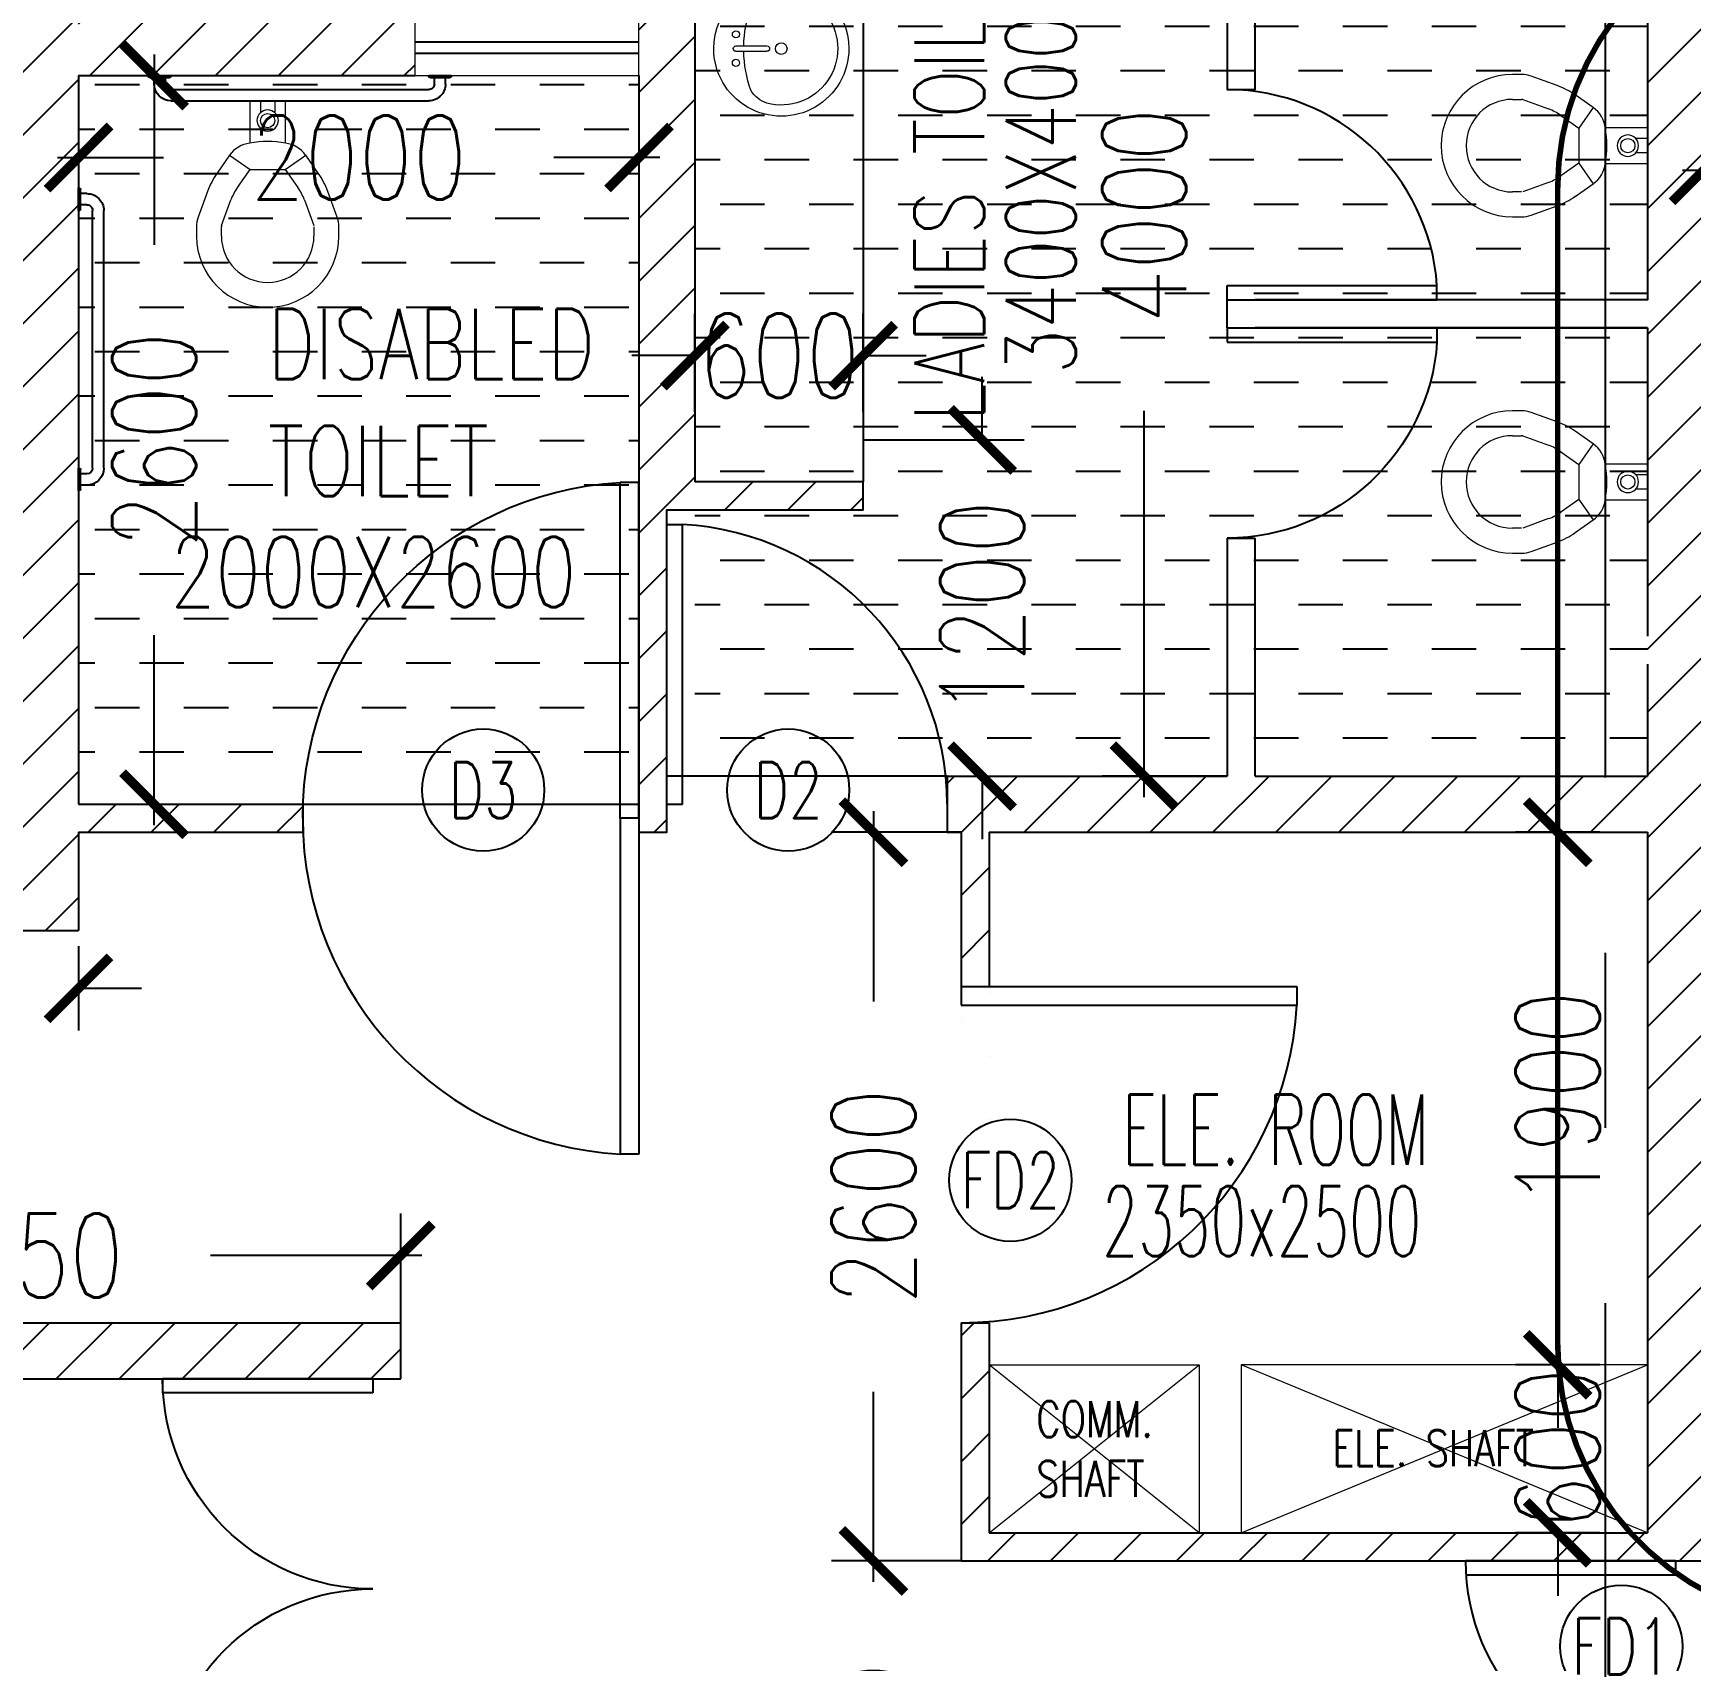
# Model space of a CAD drawing. Header units: millimetres. Extents: x -2076597 to 16308595, y -4402071 to 17875273.
# Drawn here: x -2029560 to -2023644, y -4206467 to -4200659 of the extents above; entities that cross this region are included whole.
import ezdxf
from ezdxf.enums import TextEntityAlignment as Align
from ezdxf.lldxf.tags import DXFTag

# ---------------------------------------------------------------- set-up
doc = ezdxf.new("R2010")
doc.units = ezdxf.units.MM
for name, pattern in [('CENTER', [50.8, 31.75, -6.35, 6.35, -6.35]), ('CENTER2', [1.125, 0.75, -0.125, 0.125, -0.125]), ('DASHDOT', [1, 0.5, -0.25, 0, -0.25])]:
    doc.linetypes.add(name, pattern=pattern)
for name, color, linetype, lineweight in [('A- GLAZING', 5, 'Continuous', 9), ('A- LIGHT LINE', 8, 'Continuous', 9), ('A- SHAFT', 8, 'Continuous', 9), ('P-SANR-FIXT', 6, 'Continuous', 9)]:
    doc.layers.add(name, color=color, linetype=linetype, lineweight=lineweight)
for name, color, linetype in [('A-DIMS', 4, 'Continuous'), ('a-door', 1, 'Continuous'), ('A-GRID', 8, 'CENTER'), ('A-PARAPET WALL', 4, 'Continuous'), ('a-ref', 5, 'Continuous'), ('A-SCHED', 1, 'Continuous'), ('A-SLAB SINING', 252, 'Continuous'), ('A-SLABS', 1, 'Continuous'), ('A-TXTROOM', 3, 'Continuous'), ('A-WALL', 2, 'Continuous'), ('A-WALL HATCH', 8, 'Continuous'), ('EQUIP', 3, 'Continuous'), ('S-GRID', 252, 'CENTER2')]:
    doc.layers.add(name, color=color, linetype=linetype)
doc.styles.add('ROMANS', font='romans.shx', dxfattribs={"width": 0.75})
tags = doc.linetypes.add('DASHEDX2', pattern=[1.5, 1, -0.5]).pattern_tags.tags
tags[6:7] = [DXFTag(74, 4), DXFTag(75, 0), DXFTag(340, '0'), DXFTag(46, 1.0), DXFTag(50, 0.0), DXFTag(44, 0.0), DXFTag(45, 0.0)]
tags[4:5] = [DXFTag(74, 4), DXFTag(75, 0), DXFTag(340, '0'), DXFTag(46, 1.0), DXFTag(50, 0.0), DXFTag(44, 0.0), DXFTag(45, 0.0)]
doc.dimstyles.new('DIMM-100', dxfattribs={"dimscale": 150, "dimtxt": 2, "dimasz": 1.5, "dimexe": 1, "dimexo": 0, "dimgap": 2, "dimtad": 0, "dimtoh": 1, "dimdec": 0, "dimzin": 0, "dimdsep": 46, "dimtxsty": 'ROMANS', "dimblk": 'ARCHTICK', "dimcen": 1.5, "dimdle": 0.5, "dimclrd": 8, "dimclre": 8, "dimclrt": 256, "dimazin": 0, "dimtfac": 1, "dimtdec": 0, "dimtix": 1, "dimtofl": 0, "dimtmove": 2, "dimatfit": 3, "dimldrblk": 'DOT', "dimfxl": 0, "dimtolj": 1, "dimtzin": 0, "dimarcsym": 0})
pattern_1 = [(45, (1802100.65, 14138502.7), (-112.2532015, 112.2532015), [])]

# ---------------------------------------------------------------- blocks, each defined once
blk = doc.blocks.new('shafts')
at = {"layer": 'A- SHAFT'}
for p, q in [((715221.7, -984920.4), (714471.7, -984320.4)), ((714471.7, -984920.4), (715221.7, -984320.4)), ((715371.7, -984920.4), (716821.7, -984320.4)), ((716821.7, -984920.4), (715371.7, -984320.4))]:
    blk.add_line(p, q, dxfattribs=at)
for points in [[(715221.7, -984920.4), (714471.7, -984920.4), (714471.7, -984320.4), (715221.7, -984320.4)], [(715371.7, -984920.4), (716821.7, -984920.4), (716821.7, -984320.4), (715371.7, -984320.4)]]:
    blk.add_lwpolyline(points, close=True, dxfattribs=at)
at = {"layer": 'A-TXTROOM', "char_height": 128, "width": 1088.756, "attachment_point": 1, "style": 'ROMANS'}
for s, insert in [('COMM.\\PSHAFT', (714640.3, -984450.3, 0)), ('ELE. SHAFT', (715696.8, -984554.1, 0))]:
    blk.add_mtext(s, dxfattribs=dict(at, insert=insert))
blk = doc.blocks.new('04 TYPICALGriDColumn&Core$0$grab rail')
at = {"layer": 'EQUIP'}
for p, q in [((0, 40), (0, -40)), ((2, 40), (0, 40)), ((2, 40), (2, -40)), ((7, 35), (7, -35)), ((30, 20), (7, 20)), ((2, -40), (0, -40)), ((30, -20), (7, -20)), ((50, -40), (50, -960)), ((90, -40), (90, -960)), ((2, -960), (0, -960)), ((0, -960), (0, -1040)), ((2, -960), (2, -1040)), ((7, -965), (7, -1035)), ((30, -980), (7, -980)), ((2, -1040), (0, -1040)), ((30, -1020), (7, -1020))]:
    blk.add_line(p, q, dxfattribs=at)
for centre, radius, start, end in [((2, 35), 5, 0, 90), ((30, -40), 60, 0, 90), ((2, -35), 5, 270, 0), ((30, -40), 20, 0, 90), ((2, -965), 5, 0, 90), ((30, -960), 20, 270, 0), ((30, -960), 60, 270, 0), ((2, -1035), 5, 270, 0)]:
    blk.add_arc(centre, radius, start, end, dxfattribs=at)
blk = doc.blocks.new('Toilet-Commercial-Wall-3D - 15_ Seat Height-439075-0_ ground floor')
at = {"layer": 'P-SANR-FIXT'}
for p, q in [((150.9, 582.6), (150.9, 549.7)), ((239.8, 549.7), (239.8, 582.6)), ((274, 453.6), (240.6, 545.4)), ((569.2, 545.4), (535.8, 453.6)), ((570, 582.6), (570, 549.7)), ((658.9, 549.7), (658.9, 582.6)), ((157, 515), (190.4, 423.2)), ((619.4, 423.2), (652.8, 515)), ((224.1, 358.5), (269.2, 294)), ((342.1, 345), (296.9, 409.5)), ((512.9, 409.5), (467.8, 345)), ((540.6, 294), (585.7, 358.5)), ((342.1, 345), (269.2, 294)), ((467.8, 345), (342.1, 345)), ((540.6, 294), (467.8, 345)), ((341.4, 251.3), (341.4, 100)), ((468.4, 100), (468.4, 251.3)), ((379.5, 100), (379.5, 142.1)), ((430.3, 100), (430.3, 142.1))]:
    blk.add_line(p, q, dxfattribs=at)
blk.add_circle((404.9, 170.6), 25.3, dxfattribs=at)
for centre, radius, start, end in [((404.9, 582.6), 254, 90, 180), ((404.9, 582.6), 254, 0, 90), ((404.9, 582.6), 165.1, 90, 180), ((404.9, 582.6), 165.1, 0, 90), ((252.5, 549.7), 101.6, 180, 200), ((557.3, 549.7), 12.7, 340, 0), ((557.3, 549.7), 101.6, 340, 0), ((453, 518.7), 279.4, 200, 215), ((453, 518.7), 190.5, 200, 215), ((356.8, 518.7), 190.5, 325, 340), ((356.8, 518.7), 279.4, 325, 340), ((352.5, 352.3), 101.6, 215, 263.75488), ((404.9, 565.6), 320.6, 258.5767, 281.4233), ((457.4, 352.3), 101.6, 276.24512, 325), ((404.9, 170.5), 38.1, 360, 180), ((404.9, 170.5), 38.1, 180, 360)]:
    blk.add_arc(centre, radius, start, end, dxfattribs=at)
blk = doc.blocks.new('Sink Vanity-Round - 19_ x 19_-237629-0_ ground floor')
at = {"layer": 'P-SANR-FIXT'}
for p, q in [((87.1, 247.1), (87.1, 136.3)), ((106.2, 247.1), (106.2, 136.3))]:
    blk.add_line(p, q, dxfattribs=at)
for centre, radius, start, end in [((96.7, 85.2), 241.3, 90, 270), ((96.7, 85.2), 241.3, 270, 90), ((45.9, 247.1), 12.7, 360, 180), ((45.9, 247.1), 12.7, 180, 360), ((96.7, 247.1), 9.52, 360, 180), ((147.5, 247.1), 12.7, 0, 180), ((147.5, 247.1), 12.7, 180, 360), ((1.4, 104.3), 104.5, 120.79274, 162.19039), ((96.7, -233), 452.3, 91.20673, 109.20864), ((96.7, -233), 452.3, 70.79136, 88.79327), ((191.9, 104.3), 104.5, 17.80961, 59.20726), ((96.7, 85.2), 201.4, 165.30711, 14.69289), ((96.7, 136.3), 9.52, 180, 360), ((96.7, 85.2), 20.6, 360, 180), ((96.7, 85.2), 20.6, 180, 360)]:
    blk.add_arc(centre, radius, start, end, dxfattribs=at)
blk = doc.blocks.new('M_Single-Flush - 0762 x 2032mm-231732-0_ ground floor')
at = {"layer": 'a-door'}
for p, q in [((324, 37.5), (324, 787.5)), ((375, 787.5), (324, 787.5)), ((375, 37.5), (375, 787.5)), ((375, 37.5), (324, 37.5))]:
    blk.add_line(p, q, dxfattribs=at)
blk.add_arc((375, 37.5), 751.7, 93.89033, 180, dxfattribs=at)
blk = doc.blocks.new('Double-Flush - 1500 2-565315-1_ first floor')
at = {"layer": 'a-door'}
for p, q in [((-750, 850), (-699.2, 850)), ((-750, 100), (-750, 850)), ((-699.2, 100), (-699.2, 850)), ((699.2, 100), (699.2, 848.3)), ((750, 100), (750, 850)), ((-750, 100), (-699.2, 100)), ((750, 100), (699.2, 100))]:
    blk.add_line(p, q, dxfattribs=at)
for centre, start, end in [((-750, 100), 0, 90), ((750, 100), 90, 180)]:
    blk.add_arc(centre, 750, start, end, dxfattribs=at)
blk = doc.blocks.new('M_Single-Flush - 0915 x 2134mm-234763-0_ ground floor')
at = {"layer": 'a-door'}
for p, q in [((406.5, -100), (406.5, -1015.3)), ((457.5, -100), (406.5, -100)), ((457.5, -100), (457.5, -1015.3)), ((457.5, -1015.3), (406.5, -1015.3))]:
    blk.add_line(p, q, dxfattribs=at)
blk.add_arc((457.5, -100), 916.7, 180, 266.8107, dxfattribs=at)
blk = doc.blocks.new('SOP')
at = {"layer": 'A-SCHED', "color": 8}
blk.add_circle((0, 0), 218, dxfattribs=at)
at = {"layer": 'A-SCHED', "style": 'ROMANS', "width": 0.7}
blk.add_attdef('D2', text='', height=200, dxfattribs=at).set_placement((0, 0), align=Align.MIDDLE_CENTER)
blk = doc.blocks.new('_ArchTick')
at = {"color": 0, "linetype": 'ByBlock', "const_width": 0.15}
blk.add_lwpolyline([(-0.5, -0.5), (0.5, 0.5)], dxfattribs=at)
blk = doc.blocks.new('*D166')
at = {"layer": 'A-DIMS', "color": 8, "lineweight": -2, "transparency": 16777216}
for p, q in [((-2026561.1, -4203435.5), (-2026561.1, -4204114.1)), ((-2026247.9, -4203510.5), (-2026711.1, -4203510.5)), ((-2026561.1, -4206185.5), (-2026561.1, -4205507)), ((-2026247.9, -4206110.5), (-2026711.1, -4206110.5))]:
    blk.add_line(p, q, dxfattribs=at)
at = {"layer": 'Defpoints', "color": 0, "transparency": 16777216}
for p in [(-2026561.1, -4203510.5), (-2026247.9, -4203510.5), (-2026247.9, -4206110.5)]:
    blk.add_point(p, dxfattribs=at)
at = {"layer": 'A-DIMS', "color": 8, "lineweight": -2, "transparency": 16777216, "xscale": 225, "yscale": 225, "zscale": 225}
for p, rotation in [((-2026561.1, -4203510.5), 90), ((-2026561.1, -4206110.5), 270)]:
    blk.add_blockref('_ArchTick', p, dxfattribs=dict(at, rotation=rotation))
at = {"layer": 'A-DIMS', "transparency": 16777216, "insert": (-2026561.1, -4204810.5), "char_height": 300, "attachment_point": 5, "rotation": 90, "style": 'ROMANS'}
blk.add_mtext('\\A1;2600', dxfattribs=at)
blk = doc.blocks.new('_Dot')
at = {"color": 0, "linetype": 'ByBlock', "lineweight": -2}
blk.add_line((-0.5, 0), (-1, 0), dxfattribs=at)
at = {"color": 0, "linetype": 'ByBlock', "const_width": 0.5}
blk.add_lwpolyline([(-0.25, 0, 1), (0.25, 0, 1)], format="xyb", close=True, dxfattribs=at)
blk = doc.blocks.new('*D168')
at = {"layer": 'A-DIMS', "color": 8, "lineweight": -2, "transparency": 16777216}
for p, q in [((-2029128.3, -4200735.5), (-2029128.3, -4201414.1)), ((-2029397.9, -4200810.5), (-2028978.3, -4200810.5)), ((-2029128.3, -4203485.5), (-2029128.3, -4202807)), ((-2029397.9, -4203410.5), (-2028978.3, -4203410.5))]:
    blk.add_line(p, q, dxfattribs=at)
at = {"layer": 'Defpoints', "color": 0, "transparency": 16777216}
for p in [(-2029397.9, -4200810.5), (-2029397.9, -4203410.5), (-2029128.3, -4203410.5)]:
    blk.add_point(p, dxfattribs=at)
at = {"layer": 'A-DIMS', "color": 8, "lineweight": -2, "transparency": 16777216, "xscale": 225, "yscale": 225, "zscale": 225}
for p, rotation in [((-2029128.3, -4200810.5), 90), ((-2029128.3, -4203410.5), 270)]:
    blk.add_blockref('_ArchTick', p, dxfattribs=dict(at, rotation=rotation))
at = {"layer": 'A-DIMS', "transparency": 16777216, "insert": (-2029128.3, -4202110.5), "char_height": 300, "attachment_point": 5, "rotation": 90, "style": 'ROMANS'}
blk.add_mtext('\\A1;2600', dxfattribs=at)
blk = doc.blocks.new('*D169')
at = {"layer": 'A-DIMS', "color": 8, "lineweight": -2, "transparency": 16777216}
for p, q in [((-2029397.9, -4200810.5), (-2029397.9, -4201252.7)), ((-2027397.9, -4200810.5), (-2027397.9, -4201252.7)), ((-2029472.9, -4201102.7), (-2029094.3, -4201102.7)), ((-2027322.9, -4201102.7), (-2027701.4, -4201102.7))]:
    blk.add_line(p, q, dxfattribs=at)
at = {"layer": 'Defpoints', "color": 0, "transparency": 16777216}
for p in [(-2029397.9, -4200810.5), (-2027397.9, -4200810.5), (-2027397.9, -4201102.7)]:
    blk.add_point(p, dxfattribs=at)
at = {"layer": 'A-DIMS', "color": 8, "lineweight": -2, "transparency": 16777216, "xscale": 225, "yscale": 225, "zscale": 225, "rotation": 180}
blk.add_blockref('_ArchTick', (-2029397.9, -4201102.7), dxfattribs=at)
at = {"layer": 'A-DIMS', "color": 8, "lineweight": -2, "transparency": 16777216, "xscale": 225, "yscale": 225, "zscale": 225}
blk.add_blockref('_ArchTick', (-2027397.9, -4201102.7), dxfattribs=at)
at = {"layer": 'A-DIMS', "transparency": 16777216, "insert": (-2028397.9, -4201102.7), "char_height": 300, "attachment_point": 5, "style": 'ROMANS'}
blk.add_mtext('\\A1;2000', dxfattribs=at)
blk = doc.blocks.new('*D171')
at = {"layer": 'A-DIMS', "color": 8, "lineweight": -2, "transparency": 16777216}
for p, q in [((-2025594.3, -4199235.5), (-2025594.3, -4200614.1)), ((-2025297.9, -4199310.5), (-2025744.3, -4199310.5)), ((-2025594.3, -4203385.5), (-2025594.3, -4202007)), ((-2025297.9, -4203310.5), (-2025744.3, -4203310.5))]:
    blk.add_line(p, q, dxfattribs=at)
at = {"layer": 'Defpoints', "color": 0, "transparency": 16777216}
for p in [(-2025297.9, -4199310.5), (-2025594.3, -4203310.5), (-2025297.9, -4203310.5)]:
    blk.add_point(p, dxfattribs=at)
at = {"layer": 'A-DIMS', "color": 8, "lineweight": -2, "transparency": 16777216, "xscale": 225, "yscale": 225, "zscale": 225}
for p, rotation in [((-2025594.3, -4199310.5), 90), ((-2025594.3, -4203310.5), 270)]:
    blk.add_blockref('_ArchTick', p, dxfattribs=dict(at, rotation=rotation))
at = {"layer": 'A-DIMS', "transparency": 16777216, "insert": (-2025594.3, -4201310.5), "char_height": 300, "attachment_point": 5, "rotation": 90, "style": 'ROMANS'}
blk.add_mtext('\\A1;4000', dxfattribs=at)
blk = doc.blocks.new('*D173')
at = {"layer": 'A-DIMS', "color": 8, "lineweight": -2, "transparency": 16777216}
for p, q in [((-2027197.9, -4202010.5), (-2027197.9, -4201659.8)), ((-2026597.9, -4202010.5), (-2026597.9, -4201659.8)), ((-2027197.9, -4201809.8), (-2027422.9, -4201809.8)), ((-2026597.9, -4201809.8), (-2026372.9, -4201809.8))]:
    blk.add_line(p, q, dxfattribs=at)
at = {"layer": 'Defpoints', "color": 0, "transparency": 16777216}
for p in [(-2026597.9, -4201809.8), (-2027197.9, -4202010.5), (-2026597.9, -4202010.5)]:
    blk.add_point(p, dxfattribs=at)
at = {"layer": 'A-DIMS', "color": 8, "lineweight": -2, "transparency": 16777216, "xscale": 225, "yscale": 225, "zscale": 225}
blk.add_blockref('_ArchTick', (-2027197.9, -4201809.8), dxfattribs=at)
at = {"layer": 'A-DIMS', "color": 8, "lineweight": -2, "transparency": 16777216, "xscale": 225, "yscale": 225, "zscale": 225, "rotation": 180}
blk.add_blockref('_ArchTick', (-2026597.9, -4201809.8), dxfattribs=at)
at = {"layer": 'A-DIMS', "transparency": 16777216, "insert": (-2026897.9, -4201809.8), "char_height": 300, "attachment_point": 5, "style": 'ROMANS'}
blk.add_mtext('\\A1;600', dxfattribs=at)
blk = doc.blocks.new('*D174')
at = {"layer": 'A-DIMS', "color": 8, "lineweight": -2, "transparency": 16777216}
for p, q in [((-2026173, -4202110.5), (-2026173, -4201885.5)), ((-2026597.9, -4202110.5), (-2026023, -4202110.5)), ((-2026297.9, -4203310.5), (-2026023, -4203310.5)), ((-2026173, -4203310.5), (-2026173, -4203535.5))]:
    blk.add_line(p, q, dxfattribs=at)
at = {"layer": 'Defpoints', "color": 0, "transparency": 16777216}
for p in [(-2026597.9, -4202110.5), (-2026297.9, -4203310.5), (-2026173, -4203310.5)]:
    blk.add_point(p, dxfattribs=at)
at = {"layer": 'A-DIMS', "color": 8, "lineweight": -2, "transparency": 16777216, "xscale": 225, "yscale": 225, "zscale": 225}
for p, rotation in [((-2026173, -4202110.5), 270), ((-2026173, -4203310.5), 90)]:
    blk.add_blockref('_ArchTick', p, dxfattribs=dict(at, rotation=rotation))
at = {"layer": 'A-DIMS', "transparency": 16777216, "insert": (-2026173, -4202710.5), "char_height": 300, "attachment_point": 5, "rotation": 90, "style": 'ROMANS'}
blk.add_mtext('\\A1;1200', dxfattribs=at)
blk = doc.blocks.new('*D543')
at = {"layer": 'A-DIMS', "color": 8, "lineweight": -2, "transparency": 16777216}
for p, q in [((-2026561.1, -4206110.5), (-2026561.1, -4205885.5)), ((-2026411.1, -4206110.5), (-2026711.1, -4206110.5)), ((-2026411.1, -4207610.5), (-2026711.1, -4207610.5)), ((-2026561.1, -4207610.5), (-2026561.1, -4207835.5))]:
    blk.add_line(p, q, dxfattribs=at)
at = {"layer": 'Defpoints', "color": 0, "transparency": 16777216}
for p in [(-2026247.9, -4206110.5), (-2026561.1, -4207610.5), (-2026247.9, -4207610.5)]:
    blk.add_point(p, dxfattribs=at)
at = {"layer": 'A-DIMS', "color": 8, "lineweight": -2, "transparency": 16777216, "xscale": 225, "yscale": 225, "zscale": 225}
for p, rotation in [((-2026561.1, -4206110.5), 270), ((-2026561.1, -4207610.5), 90)]:
    blk.add_blockref('_ArchTick', p, dxfattribs=dict(at, rotation=rotation))
at = {"layer": 'A-DIMS', "transparency": 16777216, "insert": (-2026561.1, -4206860.5), "char_height": 300, "attachment_point": 5, "rotation": 90, "style": 'ROMANS'}
blk.add_mtext('\\A1;1500', dxfattribs=at)
blk = doc.blocks.new('COLUMN 1')
at = {"layer": 'S-GRID', "ltscale": 5000}
blk.add_line((712386.2, -1035578.8), (712386.2, -974750.2), dxfattribs=at)
blk = doc.blocks.new('*D286')
at = {"layer": 'A-DIMS', "color": 8, "lineweight": -2, "transparency": 16777216}
for p, q in [((-2023597.9, -4200998.4), (-2023597.9, -4201298.4)), ((-2019997.9, -4200998.4), (-2019997.9, -4201298.4)), ((-2023672.9, -4201148.4), (-2022494.3, -4201148.4)), ((-2019922.9, -4201148.4), (-2021101.4, -4201148.4))]:
    blk.add_line(p, q, dxfattribs=at)
at = {"layer": 'Defpoints', "color": 0, "transparency": 16777216}
for p in [(-2023597.9, -4200960.5), (-2019997.9, -4200960.5), (-2023597.9, -4201148.4)]:
    blk.add_point(p, dxfattribs=at)
at = {"layer": 'A-DIMS', "color": 8, "lineweight": -2, "transparency": 16777216, "xscale": 225, "yscale": 225, "zscale": 225, "rotation": 180}
blk.add_blockref('_ArchTick', (-2023597.9, -4201148.4), dxfattribs=at)
at = {"layer": 'A-DIMS', "color": 8, "lineweight": -2, "transparency": 16777216, "xscale": 225, "yscale": 225, "zscale": 225}
blk.add_blockref('_ArchTick', (-2019997.9, -4201148.4), dxfattribs=at)
at = {"layer": 'A-DIMS', "transparency": 16777216, "insert": (-2021797.9, -4201148.4), "char_height": 300, "attachment_point": 5, "style": 'ROMANS'}
blk.add_mtext('\\A1;3600', dxfattribs=at)
blk = doc.blocks.new('*D118')
at = {"layer": 'A-DIMS', "color": 8, "lineweight": -2, "transparency": 16777216}
for p, q in [((-2024118.8, -4205410.5), (-2024118.8, -4205185.5)), ((-2023968.8, -4205410.5), (-2024268.8, -4205410.5)), ((-2023968.8, -4206010.5), (-2024268.8, -4206010.5)), ((-2024118.8, -4206010.5), (-2024118.8, -4206235.5))]:
    blk.add_line(p, q, dxfattribs=at)
at = {"layer": 'Defpoints', "color": 0, "transparency": 16777216}
for p in [(-2023797.9, -4205410.5), (-2024118.8, -4206010.5), (-2023797.9, -4206010.5)]:
    blk.add_point(p, dxfattribs=at)
at = {"layer": 'A-DIMS', "color": 8, "lineweight": -2, "transparency": 16777216, "xscale": 225, "yscale": 225, "zscale": 225}
for p, rotation in [((-2024118.8, -4205410.5), 270), ((-2024118.8, -4206010.5), 90)]:
    blk.add_blockref('_ArchTick', p, dxfattribs=dict(at, rotation=rotation))
at = {"layer": 'A-DIMS', "transparency": 16777216, "insert": (-2024118.8, -4205710.5), "char_height": 300, "attachment_point": 5, "rotation": 90, "style": 'ROMANS'}
blk.add_mtext('\\A1;600', dxfattribs=at)
blk = doc.blocks.new('*D119')
at = {"layer": 'A-DIMS', "color": 8, "lineweight": -2, "transparency": 16777216}
for p, q in [((-2024118.8, -4203510.5), (-2024118.8, -4203285.5)), ((-2023968.8, -4203510.5), (-2024268.8, -4203510.5)), ((-2023968.8, -4205410.5), (-2024268.8, -4205410.5)), ((-2024118.8, -4205410.5), (-2024118.8, -4205635.5))]:
    blk.add_line(p, q, dxfattribs=at)
at = {"layer": 'Defpoints', "color": 0, "transparency": 16777216}
for p in [(-2024118.8, -4203510.5), (-2023797.9, -4203510.5), (-2023797.9, -4205410.5)]:
    blk.add_point(p, dxfattribs=at)
at = {"layer": 'A-DIMS', "color": 8, "lineweight": -2, "transparency": 16777216, "xscale": 225, "yscale": 225, "zscale": 225}
for p, rotation in [((-2024118.8, -4203510.5), 270), ((-2024118.8, -4205410.5), 90)]:
    blk.add_blockref('_ArchTick', p, dxfattribs=dict(at, rotation=rotation))
at = {"layer": 'A-DIMS', "transparency": 16777216, "insert": (-2024118.8, -4204460.5), "char_height": 300, "attachment_point": 5, "rotation": 90, "style": 'ROMANS'}
blk.add_mtext('\\A1;1900', dxfattribs=at)
blk = doc.blocks.new('*D123')
at = {"layer": 'A-DIMS', "color": 8, "lineweight": -2, "transparency": 16777216}
for p, q in [((-2030997.9, -4205260.5), (-2030997.9, -4204870.5)), ((-2028247.9, -4205260.5), (-2028247.9, -4204870.5)), ((-2031072.9, -4205020.5), (-2030319.3, -4205020.5)), ((-2028172.9, -4205020.5), (-2028926.4, -4205020.5))]:
    blk.add_line(p, q, dxfattribs=at)
at = {"layer": 'Defpoints', "color": 0, "transparency": 16777216}
for p in [(-2028247.9, -4205020.5), (-2030997.9, -4205260.5), (-2028247.9, -4205260.5)]:
    blk.add_point(p, dxfattribs=at)
at = {"layer": 'A-DIMS', "color": 8, "lineweight": -2, "transparency": 16777216, "xscale": 225, "yscale": 225, "zscale": 225, "rotation": 180}
blk.add_blockref('_ArchTick', (-2030997.9, -4205020.5), dxfattribs=at)
at = {"layer": 'A-DIMS', "color": 8, "lineweight": -2, "transparency": 16777216, "xscale": 225, "yscale": 225, "zscale": 225}
blk.add_blockref('_ArchTick', (-2028247.9, -4205020.5), dxfattribs=at)
at = {"layer": 'A-DIMS', "transparency": 16777216, "insert": (-2029622.9, -4205020.5), "char_height": 300, "attachment_point": 5, "style": 'ROMANS'}
blk.add_mtext('\\A1;2750', dxfattribs=at)
blk = doc.blocks.new('*D124')
at = {"layer": 'A-DIMS', "color": 8, "lineweight": -2, "transparency": 16777216}
for p, q in [((-2030593.3, -4203860.5), (-2030593.3, -4203635.5)), ((-2030443.3, -4203860.5), (-2030743.3, -4203860.5)), ((-2030443.3, -4205260.5), (-2030743.3, -4205260.5)), ((-2030593.3, -4205260.5), (-2030593.3, -4205485.5))]:
    blk.add_line(p, q, dxfattribs=at)
at = {"layer": 'Defpoints', "color": 0, "transparency": 16777216}
for p in [(-2029397.9, -4203860.5), (-2030593.3, -4205260.5), (-2029397.9, -4205260.5)]:
    blk.add_point(p, dxfattribs=at)
at = {"layer": 'A-DIMS', "color": 8, "lineweight": -2, "transparency": 16777216, "xscale": 225, "yscale": 225, "zscale": 225}
for p, rotation in [((-2030593.3, -4203860.5), 270), ((-2030593.3, -4205260.5), 90)]:
    blk.add_blockref('_ArchTick', p, dxfattribs=dict(at, rotation=rotation))
at = {"layer": 'A-DIMS', "transparency": 16777216, "insert": (-2030593.3, -4204560.5), "char_height": 300, "attachment_point": 5, "rotation": 90, "style": 'ROMANS'}
blk.add_mtext('\\A1;1400', dxfattribs=at)
blk = doc.blocks.new('*D125')
at = {"layer": 'A-DIMS', "color": 8, "lineweight": -2, "transparency": 16777216}
for p, q in [((-2030997.9, -4203917.3), (-2030997.9, -4204217.3)), ((-2029397.9, -4203917.3), (-2029397.9, -4204217.3)), ((-2030997.9, -4204067.3), (-2031222.9, -4204067.3)), ((-2029397.9, -4204067.3), (-2029172.9, -4204067.3))]:
    blk.add_line(p, q, dxfattribs=at)
at = {"layer": 'Defpoints', "color": 0, "transparency": 16777216}
for p in [(-2030997.9, -4203860.5), (-2029397.9, -4203860.5), (-2029397.9, -4204067.3)]:
    blk.add_point(p, dxfattribs=at)
at = {"layer": 'A-DIMS', "color": 8, "lineweight": -2, "transparency": 16777216, "xscale": 225, "yscale": 225, "zscale": 225}
blk.add_blockref('_ArchTick', (-2030997.9, -4204067.3), dxfattribs=at)
at = {"layer": 'A-DIMS', "color": 8, "lineweight": -2, "transparency": 16777216, "xscale": 225, "yscale": 225, "zscale": 225, "rotation": 180}
blk.add_blockref('_ArchTick', (-2029397.9, -4204067.3), dxfattribs=at)
at = {"layer": 'A-DIMS', "transparency": 16777216, "insert": (-2030197.9, -4204067.3), "char_height": 300, "attachment_point": 5, "style": 'ROMANS'}
blk.add_mtext('\\A1;1600', dxfattribs=at)

msp = doc.modelspace()

# ---------------------------------------------------------------- hatches: boundary and pattern name
at = {"layer": 'A-SLAB SINING'}
h = msp.add_hatch(dxfattribs=at)
h.set_pattern_fill('DASH', color=256, scale=50)
h.set_pattern_definition([(0, (1802100.65, 14255482.13), (158.75, 158.75), [158.75, -158.75])])
h.paths.add_polyline_path([(-2023797.9, -4203310.5), (-2027197.9, -4203310.5), (-2027197.9, -4199310.5), (-2023797.9, -4199310.5)])
h = msp.add_hatch(dxfattribs=at)
h.set_pattern_fill('DASH', color=256, scale=50)
h.set_pattern_definition([(0, (1862258.1, 14308772.41), (158.75, 158.75), [158.75, -158.75])])
h.paths.add_polyline_path([(-2029397.4, -4200810.5), (-2027397.4, -4200810.5), (-2027397.4, -4203310.5), (-2029397.4, -4203310.5)])
at = {"layer": 'A-WALL HATCH'}
h = msp.add_hatch(dxfattribs=at)
h.set_pattern_fill('ANSI31', color=256, scale=50)
h.set_pattern_definition([(45, (-2740619.58, -3139859.15), (-112.253202, 112.253202), [])])
h.paths.add_polyline_path([(-2049570.9, -4207136.3), (-2049754.1, -4207056), (-2051058.6, -4210032.8), (-2050875.4, -4210113)])
h.paths.add_polyline_path([(-2045447.9, -4198760.5), (-2045447.9, -4198560.5), (-2046031.2, -4198560.5), (-2047345.9, -4201560.5), (-2047162.7, -4201640.8), (-2045900.5, -4198760.5)])
h.paths.add_polyline_path([(-2041847.9, -4198760.5), (-2041847.9, -4198560.5), (-2043247.9, -4198560.5), (-2043247.9, -4198760.5)])
h.paths.add_polyline_path([(-2039647.9, -4198560.5), (-2039647.9, -4198760.5), (-2033347.9, -4198760.5), (-2033347.9, -4205460.5), (-2028247.9, -4205460.5), (-2028247.9, -4205260.5), (-2033147.9, -4205260.5), (-2033147.9, -4198560.5)])
h = msp.add_hatch(dxfattribs=at)
h.set_pattern_fill('ANSI31', color=256, scale=50)
h.set_pattern_definition(pattern_1)
h.paths.add_polyline_path([(-2032097.9, -4199110.5), (-2033147.9, -4199110.5), (-2033147.9, -4199310.5), (-2032097.9, -4199310.5)])
h.paths.add_polyline_path([(-2029597.9, -4203860.5), (-2029397.9, -4203860.5), (-2029397.9, -4199110.5), (-2031297.9, -4199110.5), (-2031297.9, -4199310.5), (-2029597.9, -4199310.5)])
h.paths.add_polyline_path([(-2030997.9, -4204260.5), (-2031097.9, -4204260.5), (-2031097.9, -4203660.5), (-2030997.9, -4203660.5)])
h.paths.add_polyline_path([(-2030297.9, -4203860.5), (-2030297.9, -4203660.5), (-2030997.9, -4203660.5), (-2030997.9, -4203860.5)])
h = msp.add_hatch(dxfattribs=at)
h.set_pattern_fill('ANSI31', color=256, scale=50)
h.set_pattern_definition([(45, (-2740619.58, -3221090.15), (-112.253202, 112.253202), [])])
h.paths.add_polyline_path([(-2028597.9, -4203510.5), (-2028597.9, -4203410.5), (-2029397.9, -4203410.5), (-2029397.9, -4203510.5)])
h.paths.add_polyline_path([(-2027397.9, -4199110.5), (-2027397.9, -4203510.5), (-2027297.9, -4203510.5), (-2027297.9, -4202360.5), (-2026597.9, -4202360.5), (-2026597.9, -4202260.5), (-2027197.9, -4202260.5), (-2027197.9, -4199310.5), (-2026297.9, -4199310.5), (-2026297.9, -4199110.5)])
h.paths.add_polyline_path([(-2028197.9, -4200810.5), (-2028197.9, -4200610.5), (-2029397.9, -4200610.5), (-2029397.9, -4200810.5)])
h = msp.add_hatch(dxfattribs=at)
h.set_pattern_fill('ANSI31', color=256, scale=50)
h.set_pattern_definition(pattern_1)
h.paths.add_polyline_path([(-2023947.9, -4199110.5), (-2025497.9, -4199110.5), (-2025497.9, -4199310.5), (-2025297.9, -4199310.5), (-2025197.9, -4199310.5), (-2023947.9, -4199310.5)], flags=17)
h.paths.add_polyline_path([(-2023797.9, -4199110.5), (-2023947.9, -4199110.5), (-2023947.9, -4199310.5), (-2023797.9, -4199310.5)], flags=17)
h.paths.add_polyline_path([(-2026297.9, -4203310.5), (-2026297.9, -4203510.5), (-2026247.9, -4203510.5), (-2026247.9, -4206110.5), (-2026147.9, -4206110.5), (-2026147.9, -4203510.5), (-2023797.9, -4203510.5), (-2023797.9, -4206010.5), (-2026147.9, -4206010.5), (-2026147.9, -4206110.5), (-2023597.9, -4206110.5), (-2023597.9, -4199110.5), (-2023797.9, -4199110.5), (-2023797.9, -4203310.5)])
h.paths.add_polyline_path([(-2026247.9, -4205260.5), (-2026147.9, -4205260.5), (-2026147.9, -4204060.5), (-2026247.9, -4204060.5)], flags=17)
edge = h.paths.add_edge_path(flags=16)
edge.add_line((-2026247.9, -4204060.5), (-2026147.9, -4204060.5))

# ---------------------------------------------------------------- linework, layer by layer
at = {"layer": 'A- GLAZING'}
msp.add_lwpolyline([(-2028197.9, -4200810.5), (-2027397.9, -4200810.5), (-2027397.9, -4200610.5), (-2028197.9, -4200610.5)], close=True, dxfattribs=at)
at = {"layer": 'A-PARAPET WALL', "linetype": 'DASHEDX2', "ltscale": 0.5}
for p, q in [((-2028197.9, -4200690.5), (-2027397.9, -4200690.5)), ((-2028197.9, -4200730.5), (-2027397.9, -4200730.5))]:
    msp.add_line(p, q, dxfattribs=at)
at = {"layer": 'a-ref', "linetype": 'DASHDOT', "ltscale": 1000, "const_width": 20}
msp.add_lwpolyline([(-2020513.8, -4206337.8), (-2023118.8, -4206337.8, -0.414214), (-2024118.8, -4205337.8), (-2024118.8, -4201211.3, -0.414214), (-2023118.8, -4200211.3), (-2020513.8, -4200211.3, -0.414214), (-2019513.8, -4201211.3), (-2019513.8, -4205337.8, -0.414214)], format="xyb", close=True, dxfattribs=at)
at = {"layer": 'A-SLABS'}
for p, q in [((-2026597.9, -4199310.5), (-2026597.9, -4202260.5)), ((-2026297.9, -4203310.5), (-2027297.9, -4203310.5)), ((-2028597.9, -4203410.5), (-2027397.9, -4203410.5))]:
    msp.add_line(p, q, dxfattribs=at)
at = {"layer": 'A-WALL'}
for p, q in [((-2027197.9, -4199310.5), (-2027197.9, -4202260.5)), ((-2023797.9, -4200510.5), (-2023797.9, -4201610.5)), ((-2029397.9, -4200810.5), (-2029397.9, -4203410.5)), ((-2029397.9, -4200810.5), (-2028197.9, -4200810.5)), ((-2027397.9, -4200810.5), (-2027397.9, -4203760.5)), ((-2025297.9, -4201710.5), (-2023797.9, -4201710.5)), ((-2023797.9, -4201710.5), (-2023797.9, -4202810.5)), ((-2023797.9, -4201710.5), (-2023797.9, -4202810.5)), ((-2025297.9, -4202460.5), (-2025297.9, -4203310.5)), ((-2025297.9, -4202460.5), (-2025197.9, -4202460.5)), ((-2025197.9, -4203310.5), (-2025197.9, -4202460.5)), ((-2023797.9, -4202910.5), (-2023797.9, -4203310.5)), ((-2026297.9, -4203310.5), (-2025297.9, -4203310.5)), ((-2026297.9, -4203310.5), (-2026297.9, -4203510.5)), ((-2025197.9, -4203310.5), (-2023797.9, -4203310.5)), ((-2029397.9, -4203410.5), (-2028597.9, -4203410.5)), ((-2028597.9, -4203410.5), (-2028597.9, -4203510.5)), ((-2029397.9, -4203510.5), (-2029397.9, -4203860.5)), ((-2029397.9, -4203510.5), (-2028597.9, -4203510.5)), ((-2026297.9, -4203510.5), (-2026247.9, -4203510.5)), ((-2026247.9, -4203510.5), (-2026247.9, -4204060.5)), ((-2026147.9, -4203510.5), (-2026147.9, -4204060.5)), ((-2026147.9, -4203510.5), (-2023797.9, -4203510.5)), ((-2023797.9, -4203510.5), (-2023797.9, -4206010.5)), ((-2029597.9, -4203860.5), (-2029397.9, -4203860.5)), ((-2026247.9, -4204060.5), (-2026147.9, -4204060.5)), ((-2033147.9, -4205260.5), (-2028247.9, -4205260.5)), ((-2026247.9, -4205260.5), (-2026247.9, -4206110.5)), ((-2026247.9, -4205260.5), (-2026147.9, -4205260.5)), ((-2026147.9, -4205260.5), (-2026147.9, -4206010.5)), ((-2033347.9, -4205460.5), (-2028247.9, -4205460.5)), ((-2026147.9, -4206010.5), (-2023797.9, -4206010.5)), ((-2026247.9, -4206110.5), (-2023597.9, -4206110.5))]:
    msp.add_line(p, q, dxfattribs=at)
for points in [[(-2025297.9, -4200510.5), (-2025297.9, -4200860.5), (-2025197.9, -4200860.5), (-2025197.9, -4200510.5), (-2023797.9, -4200510.5), (-2023797.9, -4201610.5), (-2025197.9, -4201610.5)], [(-2025297.9, -4201710.5), (-2025297.9, -4201559.5)], [(-2023797.9, -4201710.5), (-2025197.9, -4201710.5)], [(-2025197.9, -4201710.5), (-2023797.9, -4201710.5)], [(-2027397.9, -4203510.5), (-2027297.9, -4203510.5), (-2027297.9, -4202360.5), (-2026597.9, -4202360.5), (-2026597.9, -4202260.5), (-2027197.9, -4202260.5)], [(-2028247.9, -4205460.5), (-2028247.9, -4205260.5)]]:
    msp.add_lwpolyline(points, dxfattribs=at)

# ---------------------------------------------------------------- block references
at = {"layer": 'A- LIGHT LINE'}
msp.add_blockref('shafts', (-2740619.6, -3221090.2), dxfattribs=at)
at = {"layer": 'a-door', "yscale": 0.9977498001236512, "zscale": 0.9977498001236512, "rotation": 270}
for p, xscale in [((-2025335.3, -4201236.4), 0.9977498001236512), ((-2025335.3, -4202084.7), -0.9977498001236512)]:
    msp.add_blockref('M_Single-Flush - 0762 x 2032mm-231732-0_ ground floor', p, dxfattribs=dict(at, xscale=xscale))
at = {"layer": 'a-door', "extrusion": (0, 0, -1), "rotation": 180}
for p, xscale, yscale, zscale in [((2027996.8, -4203591.4), 1.309055508391538, 1.309055508391538, -1.309055508391538), ((2026798.8, -4203519.6), -1.090879590326181, 1.090879590326181, -1.090879590326181)]:
    msp.add_blockref('M_Single-Flush - 0915 x 2134mm-234763-0_ ground floor', p, dxfattribs=dict(at, xscale=xscale, yscale=yscale, zscale=zscale))
at = {"layer": 'a-door', "xscale": 1.309055508391538, "yscale": 1.309055508391538, "zscale": 1.309055508391538}
msp.add_blockref('M_Single-Flush - 0915 x 2134mm-234763-0_ ground floor', (-2027996.8, -4203329.6), dxfattribs=at)
at = {"layer": 'a-door', "rotation": 90.00000000000001}
msp.add_blockref('Double-Flush - 1500 2-565315-1_ first floor', (-2023597.9, -4206860.5), dxfattribs=at)
at = {"layer": 'A-GRID', "color": 8}
msp.add_blockref('COLUMN 1', (-2736334, -3212736.4), dxfattribs=at)
at = {"layer": 'A-SCHED'}
for p, values in [((-2027953.7, -4203359.9), {'D2': 'D3'}), ((-2026865.1, -4203359.9), {'D2': 'D2'}), ((-2026072.1, -4204752.3), {'D2': 'FD2'}), ((-2023891.8, -4206415.3), {'D2': 'FD1'})]:
    msp.add_blockref('SOP', p, dxfattribs=at).add_auto_attribs(values)
at = {"layer": 'A-WALL', "xscale": 1.309055508391418, "yscale": 1.309055508391418, "zscale": 1.309055508391418, "rotation": 90}
msp.add_blockref('M_Single-Flush - 0915 x 2134mm-234763-0_ ground floor', (-2026378.8, -4204659.4), dxfattribs=at)
at = {"layer": 'A-WALL', "lineweight": 18, "xscale": -1, "rotation": 90}
msp.add_blockref('Double-Flush - 1500 2-565315-1_ first floor', (-2028247.9, -4206210.5), dxfattribs=at)
at = {"layer": 'P-SANR-FIXT', "extrusion": (0, 0, -1), "zscale": -1}
for name, p, rotation in [('Sink Vanity-Round - 19_ x 19_-237629-0_ ground floor', (2026804.5, -4200617.4), 270), ('04 TYPICALGriDColumn&Core$0$grab rail', (2029107.9, -4200810.5), 270), ('04 TYPICALGriDColumn&Core$0$grab rail', (2029397.9, -4202251.5), 180)]:
    msp.add_blockref(name, p, dxfattribs=dict(at, rotation=rotation))
at = {"layer": 'P-SANR-FIXT'}
for p, rotation in [((-2023697.9, -4201465.4), 90), ((-2028318, -4200800.5), 180), ((-2023697.9, -4202665.4), 90)]:
    msp.add_blockref('Toilet-Commercial-Wall-3D - 15_ Seat Height-439075-0_ ground floor', p, dxfattribs=dict(at, rotation=rotation))

# ---------------------------------------------------------------- texts
at = {"layer": 'A-TXTROOM', "style": 'ROMANS', "width": 0.6}
for s, p in [('ELE. ROOM', (-2025672.4, -4204696.7, 0)), ('2350x2500', (-2025744.7, -4205023, 0))]:
    msp.add_text(s, height=250.28, dxfattribs=at).set_placement(p)
at = {"layer": 'A-TXTROOM', "width": 2118.487, "attachment_point": 1, "rotation": 90, "style": 'ROMANS'}
for s, insert, char_height in [('LADIES TOILET', (-2026414.7, -4202045, 0), 249.061), ('3400X4000', (-2026088.1, -4201875.5, 0), 249.06)]:
    msp.add_mtext(s, dxfattribs=dict(at, insert=insert, char_height=char_height))
at = {"layer": 'A-TXTROOM', "attachment_point": 1, "style": 'ROMANS'}
for s, insert, char_height, width in [('DISABLED TOILET', (-2028721.8, -4201643.1, 0), 250.282, 1701.181), ('2000X2600', (-2029069.8, -4202456.8, 0), 250.28, 994.286)]:
    msp.add_mtext(s, dxfattribs=dict(at, insert=insert, char_height=char_height, width=width))

# ---------------------------------------------------------------- dimensions: what is measured, and where the dimension line sits
at = {"layer": 'A-DIMS'}
for base, p1, p2, picture, middle in [((-2025594.3, -4203310.5), (-2025297.9, -4199310.5), (-2025297.9, -4203310.5), '*D171', (-2025594.3, -4201310.5)), ((-2029128.3, -4203410.5), (-2029397.9, -4200810.5), (-2029397.9, -4203410.5), '*D168', (-2029128.3, -4202110.5)), ((-2026173, -4203310.5), (-2026597.9, -4202110.5), (-2026297.9, -4203310.5), '*D174', (-2026173, -4202710.5)), ((-2026561.1, -4203510.5), (-2026247.9, -4206110.5), (-2026247.9, -4203510.5), '*D166', (-2026561.1, -4204810.5))]:
    dim = msp.add_linear_dim(base=base, p1=p1, p2=p2, angle=90, dimstyle='DIMM-100', dxfattribs=at)
    dim.commit()
    dim.dimension.update_dxf_attribs({"geometry": picture, "text_midpoint": middle})
for base, p1, p2, picture, middle in [((-2027397.9, -4201102.7), (-2029397.9, -4200810.5), (-2027397.9, -4200810.5), '*D169', (-2028397.9, -4201102.7)), ((-2026597.9, -4201809.8), (-2027197.9, -4202010.5), (-2026597.9, -4202010.5), '*D173', (-2026897.9, -4201809.8)), ((-2028247.9, -4205020.5), (-2030997.9, -4205260.5), (-2028247.9, -4205260.5), '*D123', (-2029622.9, -4205020.5))]:
    dim = msp.add_linear_dim(base=base, p1=p1, p2=p2, dimstyle='DIMM-100', dxfattribs=at)
    dim.commit()
    dim.dimension.update_dxf_attribs({"geometry": picture, "text_midpoint": middle})
for base, p1, p2, picture, middle in [((-2023597.9, -4201148.4), (-2019997.9, -4200960.5), (-2023597.9, -4200960.5), '*D286', (-2021797.9, -4201148.4)), ((-2029397.9, -4204067.3), (-2030997.9, -4203860.5), (-2029397.9, -4203860.5), '*D125', (-2030197.9, -4204067.3))]:
    dim = msp.add_linear_dim(base=base, p1=p1, p2=p2, dimstyle='DIMM-100', override={"dimfxlon": 1}, dxfattribs=at)
    dim.commit()
    dim.dimension.update_dxf_attribs({"geometry": picture, "text_midpoint": middle})
for p2, distance, picture, middle in [((-2023797.9, -4203510.5), 321, '*D119', (-2024118.8, -4204460.5)), ((-2023797.9, -4206010.5), -321, '*D118', (-2024118.8, -4205710.5))]:
    dim = msp.add_aligned_dim(p1=(-2023797.9, -4205410.5), p2=p2, distance=distance, dimstyle='DIMM-100', override={"dimfxlon": 1}, dxfattribs=at)
    dim.commit()
    dim.dimension.update_dxf_attribs({"geometry": picture, "text_midpoint": middle})
for base, p1, p2, picture, middle in [((-2030593.3, -4205260.5), (-2029397.9, -4203860.5), (-2029397.9, -4205260.5), '*D124', (-2030593.3, -4204560.5)), ((-2026561.1, -4207610.5), (-2026247.9, -4206110.5), (-2026247.9, -4207610.5), '*D543', (-2026561.1, -4206860.5))]:
    dim = msp.add_linear_dim(base=base, p1=p1, p2=p2, angle=90, dimstyle='DIMM-100', override={"dimfxlon": 1}, dxfattribs=at)
    dim.commit()
    dim.dimension.update_dxf_attribs({"geometry": picture, "text_midpoint": middle})

doc.saveas('drawing.dxf')
